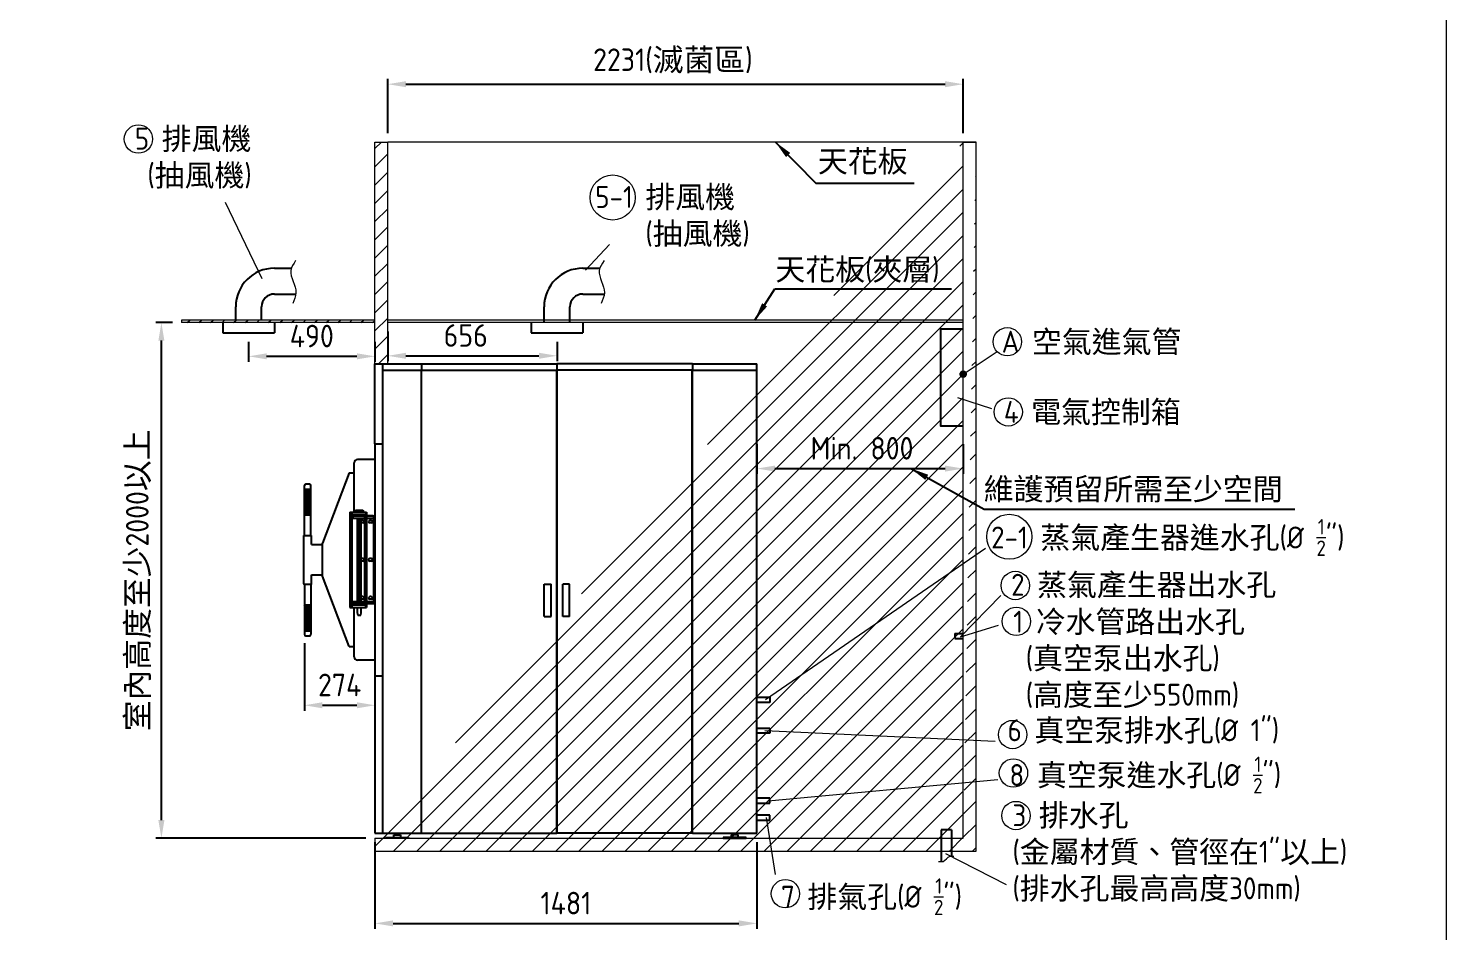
# Model space of a CAD drawing. Header units: millimetres. Extents: x -215875 to 28279, y -2277 to 9295.
# Drawn here: x 22779 to 28279, y 2290 to 5794 of the extents above; entities that cross this region are included whole.
import ezdxf

# ---------------------------------------------------------------- set-up
doc = ezdxf.new("R2010")
doc.units = ezdxf.units.MM
doc.header["$MEASUREMENT"] = 0
doc.linetypes.add('HIDDEN', pattern=[9.525, 6.35, -3.175])
doc.layers.get('0').update_dxf_attribs({"lineweight": 25})
for name, color, linetype, lineweight in [('D', 3, 'Continuous', 13), ('F', 7, 'Continuous', 15), ('H', 2, 'HIDDEN', 15), ('S', 4, 'Continuous', 15)]:
    doc.layers.add(name, color=color, linetype=linetype, lineweight=lineweight)
doc.styles.get("Standard").update_dxf_attribs({"font": 'KAIU.TTF'})
doc.styles.add('STU25', font='isocp2.shx')
doc.dimstyles.new('STU25', dxfattribs={"dimscale": 35, "dimtxt": 2.5, "dimasz": 2, "dimexe": 0.6, "dimexo": 1, "dimgap": 1, "dimtad": 1, "dimdsep": 46, "dimtxsty": 'STU25', "dimcen": 2, "dimazin": 2, "dimtfac": 1, "dimtmove": 0, "dimatfit": 3, "dimfxl": 0, "dimtolj": 1, "dimtzin": 0, "dimarcsym": 0})
doc.dimstyles.new('STU25$7', dxfattribs={"dimscale": 35, "dimtxt": 2.5, "dimasz": 2, "dimexe": 1.25, "dimexo": 0.625, "dimgap": 1, "dimtad": 0, "dimdec": 4, "dimdsep": 46, "dimtxsty": 'STU25', "dimcen": 2.5, "dimazin": 2, "dimtfac": 1, "dimtdec": 4, "dimtmove": 0, "dimatfit": 3, "dimfxl": 0, "dimtolj": 1, "dimtzin": 0, "dimarcsym": 0})

# ---------------------------------------------------------------- blocks, each defined once
blk = doc.blocks.new('*D2')
at = {"layer": 'D', "color": 0, "lineweight": -2}
for p, q in [((24172.8, 4617.6), (24172.8, 4502.8)), ((24828.8, 4578.4), (24828.8, 4502.8)), ((24242.8, 4523.8), (24758.8, 4523.8))]:
    blk.add_line(p, q, dxfattribs=at)
at = {"layer": 'D', "color": 0}
for points in [[(24242.8, 4535.5), (24242.8, 4512.1), (24172.8, 4523.8)], [(24758.8, 4512.1), (24758.8, 4535.5), (24828.8, 4523.8)]]:
    blk.add_solid(points, dxfattribs=at)
at = {"layer": 'Defpoints', "color": 0}
for p in [(24172.8, 4652.6), (24828.8, 4613.4), (24828.8, 4523.8)]:
    blk.add_point(p, dxfattribs=at)
at = {"layer": 'D', "color": 0, "insert": (24474.8, 4602.6), "char_height": 87.5, "attachment_point": 5, "style": 'STU25'}
blk.add_mtext('\\A1;656', dxfattribs=at)
blk = doc.blocks.new('*D4')
at = {"layer": 'D', "color": 0, "lineweight": -2}
for p, q in [((23337.8, 4652.6), (23273.6, 4652.6)), ((23294.6, 2722.6), (23294.6, 4582.6)), ((24087.8, 2652.6), (23273.6, 2652.6))]:
    blk.add_line(p, q, dxfattribs=at)
at = {"layer": 'D', "color": 0}
for points in [[(23306.2, 4582.6), (23282.9, 4582.6), (23294.6, 4652.6)], [(23282.9, 2722.6), (23306.2, 2722.6), (23294.6, 2652.6)]]:
    blk.add_solid(points, dxfattribs=at)
at = {"layer": 'Defpoints', "color": 0}
for p in [(23294.6, 4652.6), (23372.8, 4652.6), (24122.8, 2652.6)]:
    blk.add_point(p, dxfattribs=at)
at = {"layer": 'D', "color": 0, "insert": (23206.1, 3652.6), "char_height": 87.5, "attachment_point": 5, "rotation": 90, "style": 'STU25'}
blk.add_mtext('\\A1;{\\f標楷體|b0|i0|c136|p65;室內高度至少}2000{\\f標楷體|b0|i0|c136|p65;以上}', dxfattribs=at)
blk = doc.blocks.new('*D8')
at = {"layer": 'D', "color": 0, "lineweight": -2}
for p, q in [((25603.8, 4181), (25603.8, 4065.4)), ((26403.8, 4181), (26403.8, 4065.4)), ((25673.8, 4086.4), (26333.8, 4086.4))]:
    blk.add_line(p, q, dxfattribs=at)
at = {"layer": 'D', "color": 0}
for points in [[(25673.8, 4098), (25673.8, 4074.7), (25603.8, 4086.4)], [(26333.8, 4074.7), (26333.8, 4098), (26403.8, 4086.4)]]:
    blk.add_solid(points, dxfattribs=at)
at = {"layer": 'Defpoints', "color": 0}
for p in [(25603.8, 4216), (26403.8, 4216), (26403.8, 4086.4)]:
    blk.add_point(p, dxfattribs=at)
at = {"layer": 'D', "color": 0, "insert": (26011.6, 4165.1), "char_height": 87.5, "attachment_point": 5, "style": 'STU25'}
blk.add_mtext('\\A1;{\\Fisocp2.shx;Min. 800}', dxfattribs=at)
blk = doc.blocks.new('*D9')
at = {"layer": 'D', "color": 0, "lineweight": -2}
for p, q in [((24172.8, 5387.6), (24172.8, 5598.2)), ((24242.8, 5577.2), (26333.8, 5577.2)), ((26403.8, 5387.6), (26403.8, 5598.2))]:
    blk.add_line(p, q, dxfattribs=at)
at = {"layer": 'D', "color": 0}
for points in [[(24242.8, 5588.8), (24242.8, 5565.5), (24172.8, 5577.2)], [(26333.8, 5565.5), (26333.8, 5588.8), (26403.8, 5577.2)]]:
    blk.add_solid(points, dxfattribs=at)
at = {"layer": 'Defpoints', "color": 0}
for p in [(26403.8, 5577.2), (24172.8, 5352.6), (26403.8, 5352.6)]:
    blk.add_point(p, dxfattribs=at)
at = {"layer": 'D', "color": 0, "insert": (25278.2, 5667.3), "char_height": 87.5, "attachment_point": 5, "style": 'STU25'}
blk.add_mtext('\\A1;2231({\\f標楷體|b0|i0|c136|p65;滅菌區})', dxfattribs=at)
blk = doc.blocks.new('*D12')
at = {"layer": 'D', "color": 0, "lineweight": -2}
for p, q in [((24122.8, 2637.6), (24122.8, 2301.2)), ((25603.8, 2637.6), (25603.8, 2301.2)), ((24192.8, 2322.2), (25533.8, 2322.2))]:
    blk.add_line(p, q, dxfattribs=at)
at = {"layer": 'D', "color": 0}
for points in [[(24192.8, 2333.9), (24192.8, 2310.5), (24122.8, 2322.2)], [(25533.8, 2310.5), (25533.8, 2333.9), (25603.8, 2322.2)]]:
    blk.add_solid(points, dxfattribs=at)
at = {"layer": 'Defpoints', "color": 0}
for p in [(24122.8, 2672.6), (25603.8, 2672.6), (25603.8, 2322.2)]:
    blk.add_point(p, dxfattribs=at)
at = {"layer": 'D', "color": 0, "insert": (24863.3, 2400.9), "char_height": 87.5, "attachment_point": 5, "style": 'STU25'}
blk.add_mtext('\\A1;1481', dxfattribs=at)
blk = doc.blocks.new('*D15')
at = {"layer": 'D', "color": 0, "lineweight": -2}
for p, q in [((23632.8, 4578.4), (23632.8, 4500.7)), ((24122.8, 4578.4), (24122.8, 4500.7)), ((23702.8, 4521.7), (24052.8, 4521.7))]:
    blk.add_line(p, q, dxfattribs=at)
at = {"layer": 'D', "color": 0}
for points in [[(23702.8, 4533.4), (23702.8, 4510), (23632.8, 4521.7)], [(24052.8, 4510), (24052.8, 4533.4), (24122.8, 4521.7)]]:
    blk.add_solid(points, dxfattribs=at)
at = {"layer": 'Defpoints', "color": 0}
for p in [(23632.8, 4613.4), (24122.8, 4613.4), (24122.8, 4521.7)]:
    blk.add_point(p, dxfattribs=at)
at = {"layer": 'D', "color": 0, "insert": (23877.8, 4600.4), "char_height": 87.5, "attachment_point": 5, "style": 'STU25'}
blk.add_mtext('\\A1;490', dxfattribs=at)
blk = doc.blocks.new('*D17')
at = {"layer": 'D', "color": 0, "lineweight": -2}
for p, q in [((23849, 3408.6), (23849, 3147.2)), ((24122.8, 3408.6), (24122.8, 3147.2)), ((23919, 3168.2), (24052.8, 3168.2))]:
    blk.add_line(p, q, dxfattribs=at)
at = {"layer": 'D', "color": 0}
for points in [[(23919, 3179.9), (23919, 3156.5), (23849, 3168.2)], [(24052.8, 3156.5), (24052.8, 3179.9), (24122.8, 3168.2)]]:
    blk.add_solid(points, dxfattribs=at)
at = {"layer": 'Defpoints', "color": 0}
for p in [(23849, 3443.6), (24122.8, 3443.6), (24122.8, 3168.2)]:
    blk.add_point(p, dxfattribs=at)
at = {"layer": 'D', "color": 0, "insert": (23985.9, 3247), "char_height": 87.5, "attachment_point": 5, "style": 'STU25'}
blk.add_mtext('\\A1;274', dxfattribs=at)

msp = doc.modelspace()

# ---------------------------------------------------------------- hatches: boundary and pattern name
msp.add_hatch(color=256).paths.add_polyline_path([(26414.518, 4452.556, 1), (26392.997, 4452.556, 1)])
at = {"layer": 'H', "ltscale": 5}
h = msp.add_hatch(dxfattribs=at)
h.set_pattern_fill('ANSI31', color=256, scale=20, style=0)
h.set_pattern_definition([(45, (255336.126, 22168.847), (-44.90128, 44.90128), [])])
h.paths.add_polyline_path([(26403.758, 5352.556), (26453.758, 5352.556)], flags=16)
h.paths.add_polyline_path([(26403.758, 5352.556), (26453.758, 5352.556)], flags=16)
h.paths.add_polyline_path([(26403.758, 5352.556), (26453.758, 5352.556)], flags=0)
h.paths.add_polyline_path([(26403.758, 5352.556), (26453.758, 5352.556)], flags=0)
h.paths.add_polyline_path([(26403.758, 5352.556), (26453.758, 5352.556)], flags=0)
h.paths.add_polyline_path([(26403.758, 5352.556), (26453.758, 5352.556)], flags=0)
h.paths.add_polyline_path([(26403.758, 5352.556), (26453.758, 5352.556)], flags=0)
h.paths.add_polyline_path([(26403.758, 5352.556), (26453.758, 5352.556)], flags=0)
h.paths.add_polyline_path([(26403.758, 5352.556), (26453.758, 5352.556)], flags=0)
h.paths.add_polyline_path([(26403.758, 5352.556), (26453.758, 5352.556)], flags=0)
h.paths.add_polyline_path([(26403.758, 5352.556), (26453.758, 5352.556)], flags=0)
h.paths.add_polyline_path([(26403.758, 5352.556), (26453.758, 5352.556)], flags=0)
h.paths.add_polyline_path([(26403.758, 5352.556), (26453.758, 5352.556)], flags=0)
h.paths.add_polyline_path([(26403.758, 5352.556), (26453.758, 5352.556)], flags=0)
h.paths.add_polyline_path([(26403.758, 5352.556), (26453.758, 5352.556)], flags=0)
h.paths.add_polyline_path([(26403.758, 5352.556), (26453.758, 5352.556)], flags=0)
h.paths.add_polyline_path([(26403.758, 5352.556), (26453.758, 5352.556)], flags=0)
h.paths.add_polyline_path([(26403.758, 5352.556), (26453.758, 5352.556)], flags=0)
h.paths.add_polyline_path([(26403.758, 5352.556), (26453.758, 5352.556)], flags=0)
h.paths.add_polyline_path([(26403.758, 5352.556), (26453.758, 5352.556)], flags=0)
edge = h.paths.add_edge_path()
edge.add_line((26453.758, 2602.556), (26453.758, 5352.556))
edge.add_line((26403.758, 2652.556), (26403.758, 5352.556))
edge.add_line((24122.758, 2602.556), (26453.758, 2602.556))
edge.add_line((24122.758, 2652.556), (26403.758, 2652.556))
edge.add_line((24122.758, 2652.556), (24122.758, 2602.556))
h = msp.add_hatch(dxfattribs=at)
h.set_pattern_fill('ANSI31', color=256, scale=400, style=0)
h.set_pattern_definition([(45, (225075.7, 22998.077), (-35.355339, 35.355339), [])])
h.paths.add_polyline_path([(24122.758, 4492.556), (24122.758, 5352.556), (24172.758, 5352.556), (24172.758, 4492.556), (24152.758, 4492.556)])
at = {"layer": 'H'}
h = msp.add_hatch(dxfattribs=at)
h.set_pattern_fill('ANSI31', color=256, scale=10, style=0)
h.set_pattern_definition([(45, (238498.887, 23268.486), (-22.4506403, 22.4506403), [])])
h.paths.add_polyline_path([(24122.027, 4662.556), (23372.027, 4662.556), (23372.027, 4652.556), (24122.027, 4652.556)])

# ---------------------------------------------------------------- linework, layer by layer
for p, q in [((23732.758, 4863.305), (23798.678, 4863.305)), ((24928.758, 4863.305), (24994.678, 4863.305)), ((23732.758, 4763.305), (23816.052, 4763.305)), ((24928.758, 4763.305), (25012.052, 4763.305)), ((23582.758, 4662.556), (23582.758, 4713.305)), ((23682.758, 4662.556), (23682.758, 4713.305)), ((24778.758, 4652.556), (24778.758, 4713.305)), ((24878.758, 4652.556), (24878.758, 4713.305)), ((23532.758, 4652.556), (23532.758, 4613.413)), ((23732.758, 4652.556), (23732.758, 4613.413)), ((24728.758, 4652.556), (24728.758, 4613.413)), ((24928.758, 4652.556), (24928.758, 4613.413)), ((23532.758, 4613.413), (23732.758, 4613.413)), ((24728.758, 4613.413), (24928.758, 4613.413)), ((24122.758, 4182.556), (24122.758, 4492.556)), ((24122.758, 4492.556), (24152.758, 4492.556)), ((24152.758, 4492.556), (24302.758, 4492.556)), ((24152.758, 4467.556), (24152.758, 4492.556)), ((24152.758, 4467.556), (24152.758, 4492.556)), ((24152.758, 2672.556), (24152.758, 4467.556)), ((24152.758, 4467.556), (24302.758, 4467.556)), ((24302.758, 4492.556), (24828.258, 4492.556)), ((24302.758, 4492.556), (24302.758, 4467.556)), ((24302.758, 2672.556), (24302.758, 4467.556)), ((24303.758, 4467.556), (24827.758, 4467.556)), ((24303.758, 2672.556), (24303.758, 4467.556)), ((24827.758, 2672.556), (24827.758, 4467.556)), ((25353.758, 4492.556), (24828.258, 4492.556)), ((24828.258, 4492.556), (24828.258, 4467.556)), ((25352.758, 4467.556), (24828.758, 4467.556)), ((24828.758, 2672.556), (24828.758, 4467.556)), ((25352.758, 2672.556), (25352.758, 4467.556)), ((25353.758, 4492.556), (25603.758, 4492.556)), ((25353.758, 4492.556), (25353.758, 4467.556)), ((25353.758, 4467.556), (25603.758, 4467.556)), ((25353.758, 2672.556), (25353.758, 4467.556)), ((25603.758, 4467.556), (25603.758, 4492.556)), ((25603.758, 2672.556), (25603.758, 4467.556)), ((24122.758, 4182.556), (24122.758, 3282.556)), ((24122.758, 4182.556), (24152.758, 4182.556)), ((24041.758, 4079.556), (24041.758, 4108.556)), ((24041.758, 3917.556), (24041.758, 4079.556)), ((24122.758, 4121.556), (24054.758, 4121.556)), ((23849.007, 3826.663), (23849.007, 4020.663)), ((23855.007, 4026.663), (23868.407, 4026.663)), ((23874.407, 3826.663), (23874.407, 4020.663)), ((24022.638, 4069.556), (23918.758, 3796.556)), ((24022.638, 4069.556), (24041.758, 4069.556)), ((23849.007, 3982.849), (23872.821, 4006.663)), ((23849.007, 3984.849), (23870.821, 4006.663)), ((23849.007, 3986.849), (23868.821, 4006.663)), ((23849.007, 3988.849), (23866.821, 4006.663)), ((23849.007, 4006.663), (23874.407, 4006.663)), ((23849.007, 3996.849), (23858.821, 4006.663)), ((23849.007, 3998.849), (23856.821, 4006.663)), ((23849.007, 4000.849), (23854.821, 4006.663)), ((23849.007, 3990.849), (23864.821, 4006.663)), ((23849.007, 3992.849), (23862.821, 4006.663)), ((23849.007, 3994.849), (23860.821, 4006.663)), ((23849.007, 4004.849), (23850.821, 4006.663)), ((23849.007, 4002.849), (23852.821, 4006.663)), ((23849.007, 3980.849), (23874.407, 4006.249)), ((23849.007, 4005.085), (23874.407, 3979.685)), ((23849.007, 3978.849), (23874.407, 4004.249)), ((23849.007, 4003.085), (23874.407, 3977.685)), ((23849.007, 3976.849), (23874.407, 4002.249)), ((23849.007, 4001.085), (23874.407, 3975.685)), ((23849.007, 3974.849), (23874.407, 4000.249)), ((23849.007, 3999.085), (23874.407, 3973.685)), ((23849.007, 3972.849), (23874.407, 3998.249)), ((23849.007, 3997.085), (23874.407, 3971.685)), ((23849.007, 3970.849), (23874.407, 3996.249)), ((23849.007, 3995.085), (23874.407, 3969.685)), ((23849.007, 3968.849), (23874.407, 3994.249)), ((23849.007, 3993.085), (23874.407, 3967.685)), ((23849.007, 3966.849), (23874.407, 3992.249)), ((23849.007, 3991.085), (23874.407, 3965.685)), ((23849.007, 3964.849), (23874.407, 3990.249)), ((23849.007, 3989.085), (23874.407, 3963.685)), ((23849.007, 3962.849), (23874.407, 3988.249)), ((23849.007, 3987.085), (23874.407, 3961.685)), ((23849.007, 3960.849), (23874.407, 3986.249)), ((23849.007, 3985.085), (23874.407, 3959.685)), ((23849.007, 3958.849), (23874.407, 3984.249)), ((23849.007, 3983.085), (23874.407, 3957.685)), ((23849.007, 3956.849), (23874.407, 3982.249)), ((23849.007, 3981.085), (23874.407, 3955.685)), ((23849.007, 3954.849), (23874.407, 3980.249)), ((23849.007, 3979.085), (23874.407, 3953.685)), ((23849.007, 3952.849), (23874.407, 3978.249)), ((23849.007, 3977.085), (23874.407, 3951.685)), ((23849.007, 3950.849), (23874.407, 3976.249)), ((23849.007, 3975.085), (23874.407, 3949.685)), ((23849.007, 3948.849), (23874.407, 3974.249)), ((23849.007, 3973.085), (23874.407, 3947.685)), ((23849.007, 3946.849), (23874.407, 3972.249)), ((23849.007, 3971.085), (23874.407, 3945.685)), ((23849.007, 3944.849), (23874.407, 3970.249)), ((23849.007, 3969.085), (23874.407, 3943.685)), ((23849.007, 3942.849), (23874.407, 3968.249)), ((23849.007, 3967.085), (23874.407, 3941.685)), ((23849.007, 3940.849), (23874.407, 3966.249)), ((23849.007, 3965.085), (23874.407, 3939.685)), ((23849.007, 3938.849), (23874.407, 3964.249)), ((23849.007, 3963.085), (23874.407, 3937.685)), ((23849.007, 3936.849), (23874.407, 3962.249)), ((23849.007, 3961.085), (23874.407, 3935.685)), ((23849.007, 3934.849), (23874.407, 3960.249)), ((23849.43, 4006.663), (23874.407, 3981.685)), ((23851.43, 4006.663), (23874.407, 3983.685)), ((23853.43, 4006.663), (23874.407, 3985.685)), ((23855.43, 4006.663), (23874.407, 3987.685)), ((23857.43, 4006.663), (23874.407, 3989.685)), ((23859.43, 4006.663), (23874.407, 3991.685)), ((23861.43, 4006.663), (23874.407, 3993.685)), ((23863.43, 4006.663), (23874.407, 3995.685)), ((23865.43, 4006.663), (23874.407, 3997.685)), ((23867.43, 4006.663), (23874.407, 3999.685)), ((23869.43, 4006.663), (23874.407, 4001.685)), ((23871.43, 4006.663), (23874.407, 4003.685)), ((23873.43, 4006.663), (23874.407, 4005.685)), ((23849.007, 3959.085), (23874.407, 3933.685)), ((23849.007, 3932.849), (23874.407, 3958.249)), ((23849.007, 3957.085), (23874.407, 3931.685)), ((23849.007, 3930.849), (23874.407, 3956.249)), ((23849.007, 3955.085), (23874.407, 3929.685)), ((23849.007, 3928.849), (23874.407, 3954.249)), ((23849.007, 3953.085), (23874.407, 3927.685)), ((23849.007, 3926.849), (23874.407, 3952.249)), ((23849.007, 3951.085), (23874.407, 3925.685)), ((23849.007, 3924.849), (23874.407, 3950.249)), ((23849.007, 3949.085), (23874.407, 3923.685)), ((23849.007, 3922.849), (23874.407, 3948.249)), ((23849.007, 3947.085), (23874.407, 3921.685)), ((23849.007, 3920.849), (23874.407, 3946.249)), ((23849.007, 3945.085), (23874.407, 3919.685)), ((23849.007, 3918.849), (23874.407, 3944.249)), ((23849.007, 3943.085), (23874.407, 3917.685)), ((23849.007, 3916.849), (23874.407, 3942.249)), ((23849.007, 3941.085), (23874.407, 3915.685)), ((23849.007, 3914.849), (23874.407, 3940.249)), ((23849.007, 3939.085), (23874.407, 3913.685)), ((23849.007, 3912.849), (23874.407, 3938.249)), ((23849.007, 3937.085), (23874.407, 3911.685)), ((23849.007, 3910.849), (23874.407, 3936.249)), ((23849.007, 3935.085), (23874.407, 3909.685)), ((23849.007, 3908.849), (23874.407, 3934.249)), ((23849.007, 3933.085), (23874.407, 3907.685)), ((23849.007, 3906.849), (23874.407, 3932.249)), ((23849.007, 3931.085), (23873.43, 3906.663)), ((23849.007, 3929.085), (23871.43, 3906.663)), ((23849.007, 3927.085), (23869.43, 3906.663)), ((23849.007, 3925.085), (23867.43, 3906.663)), ((23849.007, 3923.085), (23865.43, 3906.663)), ((23849.007, 3921.085), (23863.43, 3906.663)), ((23849.007, 3919.085), (23861.43, 3906.663)), ((23849.007, 3917.085), (23859.43, 3906.663)), ((23849.007, 3915.085), (23857.43, 3906.663)), ((23849.007, 3913.085), (23855.43, 3906.663)), ((23849.007, 3911.085), (23853.43, 3906.663)), ((23849.007, 3909.085), (23851.43, 3906.663)), ((23849.007, 3906.663), (23874.407, 3906.663)), ((23850.821, 3906.663), (23874.407, 3930.249)), ((23852.821, 3906.663), (23874.407, 3928.249)), ((23854.821, 3906.663), (23874.407, 3926.249)), ((23856.821, 3906.663), (23874.407, 3924.249)), ((23858.821, 3906.663), (23874.407, 3922.249)), ((23860.821, 3906.663), (23874.407, 3920.249)), ((23862.821, 3906.663), (23874.407, 3918.249)), ((23864.821, 3906.663), (23874.407, 3916.249)), ((23866.821, 3906.663), (23874.407, 3914.249)), ((23868.821, 3906.663), (23874.407, 3912.249)), ((23870.821, 3906.663), (23874.407, 3910.249)), ((23872.821, 3906.663), (23874.407, 3908.249)), ((24024.758, 3917.556), (24024.758, 3547.556)), ((24024.758, 3917.556), (24089.758, 3917.556)), ((24032.758, 3917.556), (24032.758, 3547.556)), ((24032.758, 3907.556), (24086.758, 3907.556)), ((24081.758, 3907.556), (24081.758, 3557.556)), ((24086.758, 3917.556), (24086.758, 3907.556)), ((24089.758, 3917.556), (24089.758, 3547.556)), ((24036.758, 3902.556), (24081.758, 3902.556)), ((24036.758, 3902.556), (24036.758, 3894.556)), ((24036.758, 3894.556), (24081.758, 3894.556)), ((24061.758, 3570.556), (24061.758, 3894.556)), ((24081.758, 3902.556), (24064.758, 3902.556)), ((24081.758, 3902.556), (24064.758, 3902.556)), ((24076.258, 3885.556), (24071.258, 3885.556)), ((24076.258, 3875.556), (24071.258, 3875.556)), ((24114.758, 3902.556), (24089.758, 3902.556)), ((24114.758, 3902.556), (24089.758, 3902.556)), ((24089.758, 3902.556), (24117.758, 3902.556)), ((24089.758, 3894.556), (24117.758, 3894.556)), ((24108.258, 3885.556), (24103.258, 3885.556)), ((24108.258, 3875.556), (24103.258, 3875.556)), ((24117.758, 3902.556), (24117.758, 3894.556)), ((24117.758, 3565.556), (24117.758, 3899.556)), ((23846.707, 3639.556), (23846.707, 3826.663)), ((23846.707, 3826.663), (23876.707, 3826.663)), ((23849.007, 3826.663), (23874.407, 3826.663)), ((23876.707, 3791.556), (23876.707, 3826.663)), ((23918.758, 3668.556), (23918.758, 3796.556)), ((23876.707, 3791.556), (23918.758, 3791.556)), ((24076.258, 3737.556), (24071.258, 3737.556)), ((24076.258, 3727.556), (24071.258, 3727.556)), ((24108.258, 3737.556), (24103.258, 3737.556)), ((24108.258, 3727.556), (24103.258, 3727.556)), ((23848.707, 3637.556), (23874.707, 3637.556)), ((23849.007, 3637.556), (23849.007, 3443.556)), ((23874.407, 3637.556), (23874.407, 3443.556)), ((23876.707, 3673.556), (23918.758, 3673.556)), ((23876.707, 3639.556), (23876.707, 3673.556)), ((24022.638, 3395.556), (23918.758, 3668.556)), ((24778.758, 3512.556), (24778.758, 3637.556)), ((24778.758, 3637.556), (24805.758, 3637.556)), ((24805.758, 3512.556), (24805.758, 3637.556)), ((24850.758, 3512.556), (24850.758, 3637.556)), ((24877.758, 3637.556), (24850.758, 3637.556)), ((24877.758, 3512.556), (24877.758, 3637.556)), ((24076.258, 3589.556), (24071.258, 3589.556)), ((24076.258, 3579.556), (24071.258, 3579.556)), ((24108.258, 3589.556), (24103.258, 3589.556)), ((24108.258, 3579.556), (24103.258, 3579.556)), ((23849.007, 3545.134), (23861.43, 3557.556)), ((23849.007, 3547.134), (23859.43, 3557.556)), ((23849.007, 3557.556), (23874.407, 3557.556)), ((23849.007, 3533.134), (23873.43, 3557.556)), ((23849.007, 3535.134), (23871.43, 3557.556)), ((23849.007, 3537.134), (23869.43, 3557.556)), ((23849.007, 3539.134), (23867.43, 3557.556)), ((23849.007, 3541.134), (23865.43, 3557.556)), ((23849.007, 3543.134), (23863.43, 3557.556)), ((23849.007, 3549.134), (23857.43, 3557.556)), ((23849.007, 3555.134), (23851.43, 3557.556)), ((23849.007, 3551.134), (23855.43, 3557.556)), ((23849.007, 3553.134), (23853.43, 3557.556)), ((23849.007, 3557.37), (23874.407, 3531.97)), ((23849.007, 3531.134), (23874.407, 3556.534)), ((23849.007, 3555.37), (23874.407, 3529.97)), ((23849.007, 3529.134), (23874.407, 3554.534)), ((23849.007, 3553.37), (23874.407, 3527.97)), ((23849.007, 3527.134), (23874.407, 3552.534)), ((23849.007, 3551.37), (23874.407, 3525.97)), ((23849.007, 3525.134), (23874.407, 3550.534)), ((23849.007, 3549.37), (23874.407, 3523.97)), ((23849.007, 3523.134), (23874.407, 3548.534)), ((23849.007, 3547.37), (23874.407, 3521.97)), ((23849.007, 3521.134), (23874.407, 3546.534)), ((23849.007, 3545.37), (23874.407, 3519.97)), ((23849.007, 3519.134), (23874.407, 3544.534)), ((23849.007, 3543.37), (23874.407, 3517.97)), ((23849.007, 3517.134), (23874.407, 3542.534)), ((23849.007, 3541.37), (23874.407, 3515.97)), ((23849.007, 3515.134), (23874.407, 3540.534)), ((23849.007, 3539.37), (23874.407, 3513.97)), ((23849.007, 3513.134), (23874.407, 3538.534)), ((23849.007, 3537.37), (23874.407, 3511.97)), ((23849.007, 3511.134), (23874.407, 3536.534)), ((23849.007, 3535.37), (23874.407, 3509.97)), ((23849.007, 3509.134), (23874.407, 3534.534)), ((23849.007, 3533.37), (23874.407, 3507.97)), ((23849.007, 3507.134), (23874.407, 3532.534)), ((23849.007, 3531.37), (23874.407, 3505.97)), ((23849.007, 3505.134), (23874.407, 3530.534)), ((23849.007, 3529.37), (23874.407, 3503.97)), ((23849.007, 3503.134), (23874.407, 3528.534)), ((23849.007, 3527.37), (23874.407, 3501.97)), ((23849.007, 3501.134), (23874.407, 3526.534)), ((23849.007, 3525.37), (23874.407, 3499.97)), ((23849.007, 3499.134), (23874.407, 3524.534)), ((23849.007, 3523.37), (23874.407, 3497.97)), ((23849.007, 3497.134), (23874.407, 3522.534)), ((23849.007, 3521.37), (23874.407, 3495.97)), ((23849.007, 3495.134), (23874.407, 3520.534)), ((23850.821, 3557.556), (23874.407, 3533.97)), ((23852.821, 3557.556), (23874.407, 3535.97)), ((23854.821, 3557.556), (23874.407, 3537.97)), ((23856.821, 3557.556), (23874.407, 3539.97)), ((23858.821, 3557.556), (23874.407, 3541.97)), ((23860.821, 3557.556), (23874.407, 3543.97)), ((23862.821, 3557.556), (23874.407, 3545.97)), ((23864.821, 3557.556), (23874.407, 3547.97)), ((23866.821, 3557.556), (23874.407, 3549.97)), ((23868.821, 3557.556), (23874.407, 3551.97)), ((23870.821, 3557.556), (23874.407, 3553.97)), ((23872.821, 3557.556), (23874.407, 3555.97)), ((24024.758, 3547.556), (24089.758, 3547.556)), ((24032.758, 3557.556), (24086.758, 3557.556)), ((24036.758, 3570.556), (24081.758, 3570.556)), ((24036.758, 3562.556), (24036.758, 3570.556)), ((24036.758, 3562.556), (24081.758, 3562.556)), ((24041.758, 3385.556), (24041.758, 3547.556)), ((24081.758, 3562.556), (24064.758, 3562.556)), ((24086.758, 3547.556), (24086.758, 3557.556)), ((24089.758, 3570.556), (24117.758, 3570.556)), ((24114.758, 3562.556), (24089.758, 3562.556)), ((24089.758, 3562.556), (24117.758, 3562.556)), ((24117.758, 3562.556), (24117.758, 3570.556)), ((23849.007, 3519.37), (23874.407, 3493.97)), ((23849.007, 3493.134), (23874.407, 3518.534)), ((23849.007, 3517.37), (23874.407, 3491.97)), ((23849.007, 3491.134), (23874.407, 3516.534)), ((23849.007, 3515.37), (23874.407, 3489.97)), ((23849.007, 3489.134), (23874.407, 3514.534)), ((23849.007, 3513.37), (23874.407, 3487.97)), ((23849.007, 3487.134), (23874.407, 3512.534)), ((23849.007, 3511.37), (23874.407, 3485.97)), ((23849.007, 3485.134), (23874.407, 3510.534)), ((23849.007, 3509.37), (23874.407, 3483.97)), ((23849.007, 3483.134), (23874.407, 3508.534)), ((23849.007, 3507.37), (23874.407, 3481.97)), ((23849.007, 3481.134), (23874.407, 3506.534)), ((23849.007, 3505.37), (23874.407, 3479.97)), ((23849.007, 3479.134), (23874.407, 3504.534)), ((23849.007, 3503.37), (23874.407, 3477.97)), ((23849.007, 3477.134), (23874.407, 3502.534)), ((23849.007, 3501.37), (23874.407, 3475.97)), ((23849.007, 3475.134), (23874.407, 3500.534)), ((23849.007, 3499.37), (23874.407, 3473.97)), ((23849.007, 3473.134), (23874.407, 3498.534)), ((23849.007, 3497.37), (23874.407, 3471.97)), ((23849.007, 3471.134), (23874.407, 3496.534)), ((23849.007, 3495.37), (23874.407, 3469.97)), ((23849.007, 3469.134), (23874.407, 3494.534)), ((23849.007, 3493.37), (23874.407, 3467.97)), ((23849.007, 3467.134), (23874.407, 3492.534)), ((23849.007, 3491.37), (23874.407, 3465.97)), ((23849.007, 3465.134), (23874.407, 3490.534)), ((23849.007, 3489.37), (23874.407, 3463.97)), ((23849.007, 3463.134), (23874.407, 3488.534)), ((23849.007, 3487.37), (23874.407, 3461.97)), ((23849.007, 3461.134), (23874.407, 3486.534)), ((23849.007, 3485.37), (23874.407, 3459.97)), ((23849.007, 3459.134), (23874.407, 3484.534)), ((23849.007, 3483.37), (23874.407, 3457.97)), ((23849.007, 3481.37), (23872.821, 3457.556)), ((23849.007, 3479.37), (23870.821, 3457.556)), ((23849.007, 3477.37), (23868.821, 3457.556)), ((23849.007, 3475.37), (23866.821, 3457.556)), ((23849.007, 3473.37), (23864.821, 3457.556)), ((23849.007, 3471.37), (23862.821, 3457.556)), ((23849.007, 3469.37), (23860.821, 3457.556)), ((23849.007, 3467.37), (23858.821, 3457.556)), ((23849.007, 3465.37), (23856.821, 3457.556)), ((23849.43, 3457.556), (23874.407, 3482.534)), ((23851.43, 3457.556), (23874.407, 3480.534)), ((23853.43, 3457.556), (23874.407, 3478.534)), ((23855.43, 3457.556), (23874.407, 3476.534)), ((23857.43, 3457.556), (23874.407, 3474.534)), ((23859.43, 3457.556), (23874.407, 3472.534)), ((23861.43, 3457.556), (23874.407, 3470.534)), ((23863.43, 3457.556), (23874.407, 3468.534)), ((23865.43, 3457.556), (23874.407, 3466.534)), ((24778.758, 3512.556), (24805.758, 3512.556)), ((24877.758, 3512.556), (24850.758, 3512.556)), ((23849.007, 3463.37), (23854.821, 3457.556)), ((23849.007, 3461.37), (23852.821, 3457.556)), ((23849.007, 3459.37), (23850.821, 3457.556)), ((23849.007, 3457.556), (23874.407, 3457.556)), ((23855.007, 3437.556), (23868.407, 3437.556)), ((23867.43, 3457.556), (23874.407, 3464.534)), ((23869.43, 3457.556), (23874.407, 3462.534)), ((23871.43, 3457.556), (23874.407, 3460.534)), ((23873.43, 3457.556), (23874.407, 3458.534)), ((26371.382, 3447.089), (26403.758, 3447.089)), ((26371.382, 3447.089), (26371.382, 3427.089)), ((26371.382, 3427.089), (26403.758, 3427.089)), ((24022.638, 3395.556), (24041.758, 3395.556)), ((24041.758, 3356.556), (24041.758, 3385.556)), ((24122.758, 3343.556), (24054.758, 3343.556)), ((24122.758, 3282.556), (24122.758, 2672.556)), ((24122.758, 3282.556), (24152.758, 3282.556)), ((25603.758, 3179.443), (25603.758, 3199.443)), ((25603.758, 3199.443), (25653.758, 3199.443)), ((25653.758, 3199.443), (25653.758, 3179.443)), ((25653.758, 3179.443), (25603.758, 3179.443)), ((25603.758, 3079.443), (25653.758, 3079.443)), ((25653.758, 3059.443), (25603.758, 3059.443)), ((25653.758, 3079.443), (25653.758, 3059.443)), ((25653.758, 2808.443), (25603.758, 2808.443)), ((25653.758, 2788.443), (25653.758, 2808.443)), ((25603.758, 2788.443), (25653.758, 2788.443)), ((25653.758, 2742.556), (25603.758, 2742.556)), ((25603.758, 2722.556), (25653.758, 2722.556)), ((25653.758, 2722.556), (25653.758, 2742.556)), ((24122.758, 2672.556), (24152.758, 2672.556)), ((24152.758, 2672.556), (24302.758, 2672.556)), ((24164.258, 2655.556), (24253.258, 2655.556)), ((24164.258, 2652.556), (24164.258, 2655.556)), ((24253.258, 2652.556), (24164.258, 2652.556)), ((24195.478, 2665.556), (24222.037, 2665.556)), ((24195.478, 2655.556), (24195.478, 2665.556)), ((24202.758, 2665.556), (24202.758, 2672.556)), ((24214.758, 2665.556), (24214.758, 2672.556)), ((24222.037, 2665.556), (24222.037, 2655.556)), ((24253.258, 2655.556), (24253.258, 2652.556)), ((24303.758, 2672.556), (24827.758, 2672.556)), ((25352.758, 2672.556), (24828.758, 2672.556)), ((25353.758, 2672.556), (25603.758, 2672.556)), ((25473.258, 2655.556), (25473.258, 2652.556)), ((25562.258, 2655.556), (25473.258, 2655.556)), ((25473.258, 2652.556), (25562.258, 2652.556)), ((25504.478, 2665.556), (25504.478, 2655.556)), ((25531.037, 2665.556), (25504.478, 2665.556)), ((25511.758, 2665.556), (25511.758, 2672.556)), ((25523.758, 2665.556), (25523.758, 2672.556)), ((25531.037, 2655.556), (25531.037, 2665.556)), ((25562.258, 2652.556), (25562.258, 2655.556)), ((26358.758, 2684.931), (26318.758, 2684.931)), ((26318.758, 2684.931), (26318.758, 2561.675)), ((26358.758, 2684.931), (26358.758, 2583.508))]:
    msp.add_line(p, q)
at = {"ltscale": 0.1}
for p, q in [((24041.258, 3907.056), (24041.758, 3907.556)), ((24041.258, 3903.056), (24041.258, 3907.056)), ((24082.258, 3907.056), (24081.758, 3907.556)), ((24082.258, 3907.056), (24082.258, 3903.056)), ((24041.258, 3903.056), (24041.758, 3902.556)), ((24081.758, 3902.556), (24082.258, 3903.056)), ((24041.258, 3562.056), (24041.758, 3562.556)), ((24041.258, 3562.056), (24041.258, 3558.056)), ((24041.258, 3558.056), (24041.758, 3557.556)), ((24081.758, 3562.556), (24082.258, 3562.056)), ((24082.258, 3558.056), (24081.758, 3557.556)), ((24082.258, 3558.056), (24082.258, 3562.056))]:
    msp.add_line(p, q, dxfattribs=at)
at = {"ltscale": 2}
for p, q in [((24046.758, 3924.056), (24047.258, 3924.556)), ((24046.758, 3918.056), (24046.758, 3924.056)), ((24047.258, 3917.556), (24046.758, 3918.056)), ((24047.258, 3924.556), (24076.258, 3924.556)), ((24053.758, 3917.556), (24047.258, 3917.556)), ((24076.258, 3917.556), (24069.758, 3917.556)), ((24076.258, 3924.556), (24076.758, 3924.056)), ((24076.758, 3918.056), (24076.258, 3917.556)), ((24076.758, 3924.056), (24076.758, 3918.056)), ((24053.758, 3894.556), (24053.758, 3570.556)), ((24069.758, 3570.556), (24069.758, 3894.556)), ((24053.758, 3547.556), (24053.758, 3527.556)), ((24053.758, 3527.556), (24055.758, 3517.556)), ((24067.758, 3517.556), (24069.758, 3527.556)), ((24069.758, 3527.556), (24069.758, 3547.556)), ((24055.758, 3517.556), (24067.758, 3517.556))]:
    msp.add_line(p, q, dxfattribs=at)
msp.add_lwpolyline([(26403.758, 4626.426), (26316.172, 4626.426), (26316.172, 4252.556), (26403.758, 4252.556)])
msp.add_circle((26403.758, 4452.556), 10.761)
for centre, radius, start, end in [((23732.758, 4713.305), 150, 90, 180), ((24928.758, 4713.305), 150, 90, 180), ((23732.758, 4713.305), 50, 90, 180), ((24928.758, 4713.305), 50, 90, 180), ((24054.758, 4108.556), 13, 90, 180), ((23855.007, 4020.663), 6, 90, 180), ((23868.407, 4020.663), 6, 0, 90), ((24071.258, 3880.556), 5, 90, 107.457603), ((24071.258, 3880.556), 5, 252.542397, 270), ((24076.258, 3880.556), 5, 270, 90), ((24103.258, 3880.556), 5, 90, 270), ((24108.258, 3880.556), 5, 270, 90), ((24114.758, 3899.556), 3, 0, 90), ((24114.758, 3899.556), 3, 0, 90), ((24071.258, 3732.556), 5, 90, 107.457603), ((24071.258, 3732.556), 5, 252.542397, 270), ((24076.258, 3732.556), 5, 270, 90), ((24103.258, 3732.556), 5, 90, 270), ((24108.258, 3732.556), 5, 270, 90), ((23848.707, 3639.556), 2, 180, 270), ((23874.707, 3639.556), 2, 270, 0), ((24071.258, 3584.556), 5, 90, 107.457603), ((24071.258, 3584.556), 5, 252.542397, 270), ((24076.258, 3584.556), 5, 270, 90), ((24103.258, 3584.556), 5, 90, 270), ((24108.258, 3584.556), 5, 270, 90), ((24114.758, 3565.556), 3, 270, 0), ((23855.007, 3443.556), 6, 180, 270), ((23868.407, 3443.556), 6, 270, 0), ((24054.758, 3356.556), 13, 180, 270)]:
    msp.add_arc(centre, radius, start, end)
at = {"layer": 'D'}
for p, q in [((23685.469, 4822.721), (23542.633, 5118.125)), ((24939.108, 4855.353), (25032.177, 4954.916)), ((26403.758, 4452.556), (26535.094, 4540.89)), ((26381.325, 4362.238), (26513.038, 4318.917)), ((25637.897, 3191.027), (26490.431, 3777.803)), ((26393.021, 3433.415), (26549.497, 3593.972)), ((26393.021, 3433.415), (26541.315, 3478.986)), ((25634.32, 3070.701), (26527.368, 3029.296)), ((25647.703, 2797.954), (26538.114, 2879.712)), ((25639.241, 2732.94), (25675.069, 2511.426)), ((26335.227, 2593.727), (26570.317, 2473.565))]:
    msp.add_line(p, q, dxfattribs=at)
for centre, radius in [((23205.474, 5364.542), 55), ((25044.601, 5137.748), 87.5), ((26574.927, 4578.231), 55), ((26578.62, 4306.176), 55), ((26582.49, 3821.816), 87.5), ((26606.05, 3632.773), 55), ((26610.207, 3493.877), 55), ((26595.856, 3054.761), 55), ((26598.823, 2905.582), 55), ((26608.547, 2740.552), 55), ((25714.447, 2437.262), 55)]:
    msp.add_circle(centre, radius, dxfattribs=at)
for points in [[(23814.992, 4892.882), (23796.73, 4854.977), (23816.397, 4768.639), (23803.754, 4726.523)], [(25010.992, 4892.882), (24992.73, 4854.977), (25012.397, 4768.639), (24999.754, 4726.523)], [(26308.094, 2562.814), (26326.423, 2562.814), (26352.828, 2582.684), (26368.05, 2582.684)]]:
    msp.add_spline(points, degree=3, dxfattribs=at)
at = {"layer": 'F', "color": 6}
msp.add_lwpolyline([(15093.65, 9294.578), (15093.65, 24.578), (28278.65, 24.578), (28278.65, 9294.578)], close=True, dxfattribs=at)
msp.add_lwpolyline([(15093.65, 9294.578), (15093.65, 24.578), (28278.65, 24.578), (28278.65, 9294.578)], close=True, dxfattribs=at)
at = {"layer": 'S'}
for p, q in [((24122.758, 5352.556), (24172.758, 5352.556)), ((24122.758, 5352.556), (24172.758, 5352.556)), ((24122.758, 4492.556), (24122.758, 5352.556)), ((26403.758, 5352.556), (24172.758, 5352.556)), ((24172.758, 4492.556), (24172.758, 5352.556)), ((26403.758, 2652.556), (26403.758, 5352.556)), ((26453.758, 5352.556), (26403.758, 5352.556)), ((26403.758, 5352.556), (26453.758, 5352.556)), ((26453.758, 2602.556), (26453.758, 5352.556)), ((23372.758, 4662.556), (23372.758, 4652.556)), ((24122.758, 4662.556), (23372.758, 4662.556)), ((24122.758, 4652.556), (23372.758, 4652.556)), ((24122.758, 4652.556), (24122.758, 4662.556)), ((26403.758, 4662.556), (24172.758, 4662.556)), ((26403.758, 4652.556), (24172.758, 4652.556)), ((26403.758, 4651.941), (26403.758, 4662.556)), ((24122.758, 4492.556), (24172.758, 4492.556)), ((24122.758, 2652.556), (26403.758, 2652.556)), ((24122.758, 2652.556), (24122.758, 2602.556)), ((24122.758, 2602.556), (26453.758, 2602.556))]:
    msp.add_line(p, q, dxfattribs=at)

# ---------------------------------------------------------------- texts
at = {"layer": 'D', "char_height": 85, "attachment_point": 1}
for s, insert in [('{\\Fisocp2.shx;\\C3;5 \\f標楷體|b0|i0|c136|p65;排風機\\P\\Fisocp2.shx; (\\f標楷體|b0|i0|c136|p65;抽風機\\Fisocp2.shx;)}', (23191.461, 5408.433)), ('{\\C3;天花板 }', (25840.279, 5320.653)), ('{\\Fisocp2.shx;\\C3;5-1 \\f標楷體|b0|i0|c136|p65;排風機\\P\\Fisocp2.shx;    (\\f標楷體|b0|i0|c136|p65;抽風機\\Fisocp2.shx;)}', (24977.042, 5182.259)), ('{\\C3;天花板\\Fisocp2.shx;(\\f標楷體|b0|i0|c136|p65;夾層\\Fisocp2.shx;)}', (25675.652, 4901.582)), ('{\\Fisocp2.shx;\\C3;A \\f標楷體|b0|i0|c136|p65;空氣進氣管}', (26553.212, 4620.874)), ('{\\Fisocp2.shx;\\C3;4 \\f標楷體|b0|i0|c136|p65;電氣控制箱}', (26561.722, 4348.819)), ('{\\C3;維護預留所需至少空間}', (26483.448, 4049.394)), ('{\\Fisocp2.shx;\\C3;2 \\f標楷體|b0|i0|c136|p65;蒸氣產生器出水孔}', (26589.668, 3678.181)), ('{\\Fisocp2.shx;\\C3;1 \\f標楷體|b0|i0|c136|p65;冷水管路出水孔\\P\\Fisocp2.shx; (\\f標楷體|b0|i0|c136|p65;真空泵出水孔\\Fisocp2.shx;)\\P (\\f標楷體|b0|i0|c136|p65;高度至少\\Fisocp2.shx;550mm)}', (26597.756, 3535.017)), ('\\A1;{\\Fisocp2.shx;8 }真空泵進水孔{\\Fisocp2.shx;(%%c \\H0.7x;\\S1/2;\\H1.429x;")}', (26583.127, 2969.017)), ('{\\Fisocp2.shx;3 }排水孔\\P{\\Fisocp2.shx;(}金屬材質、管徑在{\\Fisocp2.shx;1"}以上{\\Fisocp2.shx;)\\P(}排水孔最高高度{\\Fisocp2.shx;30mm)}', (26594.902, 2784.107)), ('\\A1;{\\Fisocp2.shx;7 }排氣孔{\\Fisocp2.shx;(%%c \\H0.7x;\\S1/2;\\H1.429x;")}', (25697.551, 2496.987))]:
    msp.add_mtext(s, dxfattribs=dict(at, insert=insert))
at = {"layer": 'D', "char_height": 85, "attachment_point": 1, "style": 'STU25'}
for s, insert in [('\\A1;2-1 {\\f標楷體|b0|i0|c136|p65;蒸氣產生器進水孔}(%%c {\\H0.7x;\\S1/2;}")', (26512.199, 3890.372)), ('6 {\\f標楷體|b0|i0|c136|p65;真空泵排水孔}(%%c 1")', (26576.048, 3113.728))]:
    msp.add_mtext(s, dxfattribs=dict(at, insert=insert))

# ---------------------------------------------------------------- dimensions: what is measured, and where the dimension line sits
at = {"layer": 'D'}
for base, p1, p2, text, picture, middle in [((26403.758, 5577.157), (24172.758, 5352.556), (26403.758, 5352.556), '<>({\\f標楷體|b0|i0|c136|p65;滅菌區})', '*D9', (25278.194, 5577.157)), ((26403.758, 4086.36), (25603.758, 4216.022), (26403.758, 4216.022), '{\\Fisocp2.shx;Min. <>}', '*D8', (26011.624, 4086.36))]:
    dim = msp.add_linear_dim(base=base, p1=p1, p2=p2, text=text, dimstyle='STU25', dxfattribs=at)
    dim.commit()
    dim.dimension.update_dxf_attribs({"geometry": picture, "text_midpoint": middle, "dimtype": 160})
dim = msp.add_linear_dim(base=(23294.567, 4652.556), p1=(24122.758, 2652.556), p2=(23372.758, 4652.556), angle=90, text='{\\f標楷體|b0|i0|c136|p65;室內高度至少}<>{\\f標楷體|b0|i0|c136|p65;以上}', dimstyle='STU25', dxfattribs=at)
dim.commit()
dim.dimension.update_dxf_attribs({"geometry": '*D4', "text_midpoint": (23294.567, 3652.556), "dimtype": 160})
for base, p1, p2, picture, middle in [((24122.758, 4521.688), (23632.758, 4613.413), (24122.758, 4613.413), '*D15', (23877.758, 4521.688)), ((24828.758, 4523.802), (24172.758, 4652.556), (24828.758, 4613.413), '*D2', (24474.758, 4523.802)), ((25603.758, 2322.184), (24122.758, 2672.556), (25603.758, 2672.556), '*D12', (24863.258, 2322.184))]:
    dim = msp.add_linear_dim(base=base, p1=p1, p2=p2, dimstyle='STU25', dxfattribs=at)
    dim.commit()
    dim.dimension.update_dxf_attribs({"geometry": picture, "text_midpoint": middle, "dimtype": 160})
dim = msp.add_linear_dim(base=(24122.758, 3168.203), p1=(23849.007, 3443.556), p2=(24122.758, 3443.556), dimstyle='STU25', override={"dimdec": 0}, dxfattribs=at)
dim.commit()
dim.dimension.update_dxf_attribs({"geometry": '*D17', "text_midpoint": (23985.882, 3168.203), "dimtype": 160})

# ---------------------------------------------------------------- leaders
for points in [[(25675.88, 5352.556), (25832.345, 5193.545), (26214.048, 5193.545)], [(25595.893, 4662.556), (25673.57, 4783.414), (26359.176, 4783.414)], [(26201.458, 4086.36), (26484.82, 3928.77), (27690.315, 3928.77)], [(22472.426, 2652.556), (22781.522, 2122.638), (24177.445, 2122.638)]]:
    msp.add_leader(points, dimstyle='STU25$7', override={"dimgap": 1, "dimtad": 0}, dxfattribs=at)

doc.saveas('drawing.dxf')
